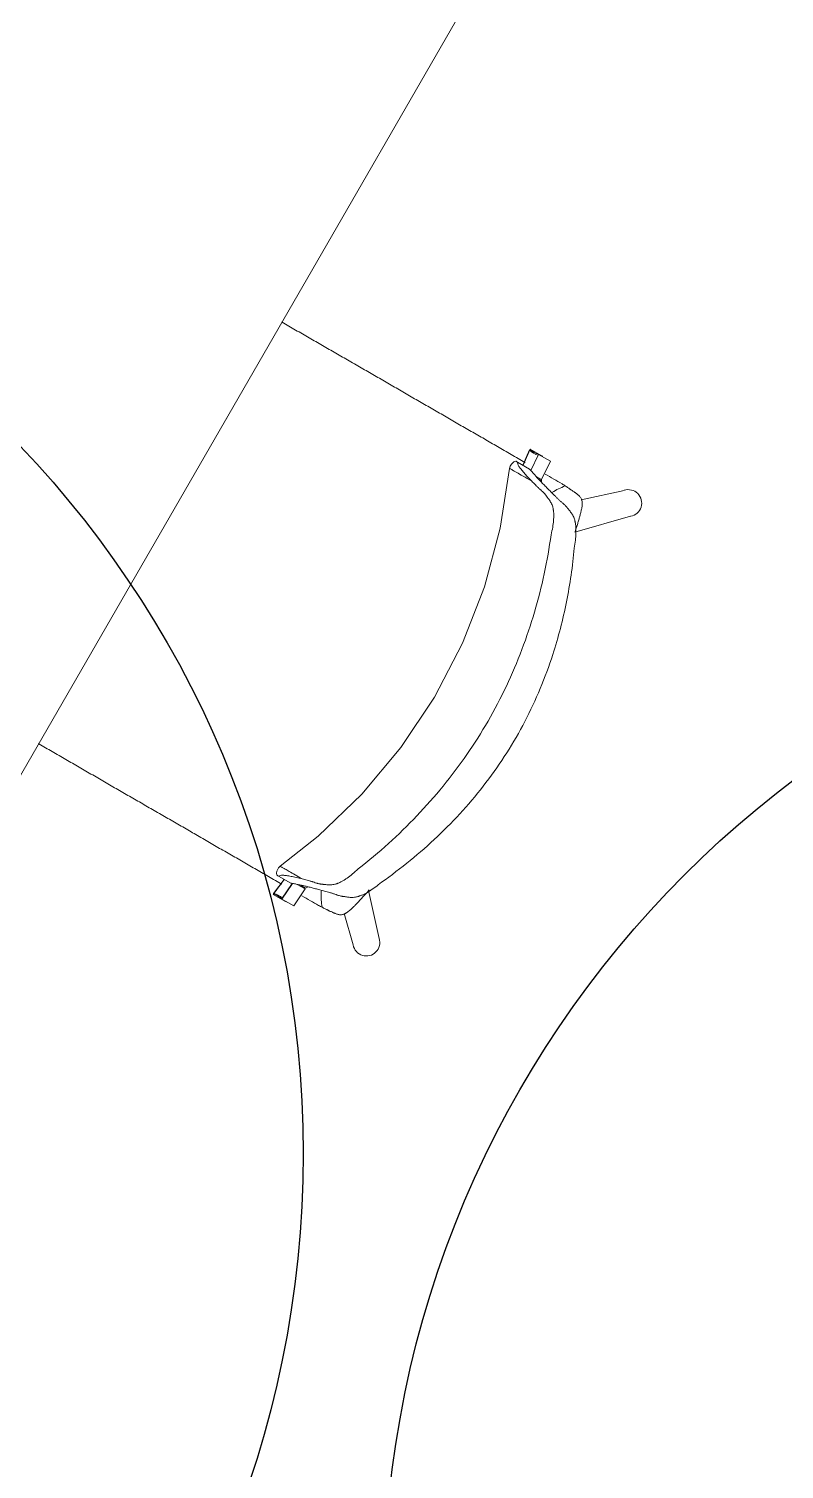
# Model space of a CAD drawing. Header units: millimetres. Extents: x 155920 to 295199, y -4084 to 97293.
# Drawn here: x 168945 to 169682, y 21222 to 22626 of the extents above; entities that cross this region are included whole.
import ezdxf

# ---------------------------------------------------------------- set-up
doc = ezdxf.new("R2010")
doc.units = ezdxf.units.MM
doc.header["$MEASUREMENT"] = 0
doc.layers.add('I-FURN', color=8, linetype='CONTINUOUS', lineweight=9)
doc.layers.add('Social Distancing', color=7, linetype='CONTINUOUS')

msp = doc.modelspace()

# ---------------------------------------------------------------- linework, layer by layer
at = {"layer": 'I-FURN'}
for p, q in [((168785.6, 21636.7), (169360.6, 22632.6)), ((169433.3, 22215.6), (169426.8, 22200.6)), ((169433.7, 22216.5), (169426.9, 22200.6)), ((169445.3, 22209.8), (169433.7, 22216.5)), ((169414.4, 22199.7), (169413.8, 22197.6)), ((169415.5, 22201.7), (169414.4, 22199.7)), ((169416.5, 22202.8), (169415.5, 22201.7)), ((169418, 22203.9), (169416.5, 22202.8)), ((169419.7, 22204.7), (169418, 22203.9)), ((169421.5, 22203.7), (169433.3, 22196.9)), ((169434.3, 22195.7), (169442, 22211.3)), ((169442, 22211.3), (169453.5, 22204.7)), ((169453.5, 22204.7), (169444.7, 22186.8)), ((169413.8, 22197.6), (169404.7, 22139.2)), ((169444.7, 22186.8), (169439.6, 22189.7)), ((169444.3, 22185.9), (169441.7, 22187.4)), ((169525.4, 22176.2), (169483.6, 22166.9)), ((169477.3, 22135.4), (169531.8, 22150.9)), ((169404.7, 22139.2), (169389.2, 22082.2)), ((169389.2, 22082.2), (169367.8, 22027.1)), ((169367.8, 22027.1), (169340.4, 21974.7)), ((169340.4, 21974.7), (169307.6, 21925.5)), ((169307.6, 21925.5), (169269.7, 21880.1)), ((169269.7, 21880.1), (169227, 21839.1)), ((169227, 21839.1), (169189.9, 21809.8)), ((169187.3, 21806.4), (169188.4, 21808.3)), ((169188.4, 21808.3), (169189.9, 21809.8)), ((169194, 21796.9), (169183.1, 21782.3)), ((169193.9, 21797), (169183.5, 21783.2)), ((169186.6, 21803), (169186.8, 21804.9)), ((169186.7, 21801.2), (169186.6, 21803)), ((169186.8, 21804.9), (169187.3, 21806.4)), ((169188.5, 21800.1), (169200.3, 21793.3)), ((169191.7, 21777.8), (169201.9, 21793)), ((169192.1, 21778.6), (169201.8, 21793)), ((169183.1, 21782.3), (169194.6, 21775.7)), ((169214.3, 21787.6), (169203.2, 21771.1)), ((169206.7, 21792.1), (169214.3, 21787.6)), ((169209.7, 21791.4), (169214.8, 21788.5)), ((169286.5, 21739.4), (169276.2, 21786)), ((169203.2, 21771.1), (169191.7, 21777.8)), ((169252.5, 21763.6), (169261.2, 21733))]:
    msp.add_line(p, q, dxfattribs=at)
for centre, start, end in [((169529.5, 22163.8), 280.4176, 108.0338), ((169274.1, 21735.4), 190.3941, 18.0104)]:
    msp.add_arc(centre, 13.1, start, end, dxfattribs=at)
for centre, start_param, end_param in [((169446.2, 22227.2), 5.960696, 6.540192), ((169446.6, 22228.1), 5.960696, 6.540192), ((169458.2, 22221.4), 5.960696, 6.018107), ((169179.5, 21765.4), 2.884586, 3.464082), ((169180, 21766.2), 2.884586, 3.464082), ((169191.1, 21758.7), 3.380441, 3.464082)]:
    msp.add_ellipse(centre, major_axis=(-8.7, -15.1), ratio=0.978487, start_param=start_param, end_param=end_param, dxfattribs=at)
for points, knots in [([(169191.5, 22340.4), (169191.7, 22340.3), (169194, 22338.9), (169198.5, 22336.3), (169205.1, 22332.5), (169211.7, 22328.7), (169220.5, 22323.7), (169231.3, 22317.4), (169242.1, 22311.2), (169250.8, 22306.2), (169257.4, 22302.4), (169264, 22298.6), (169272.7, 22293.5), (169283.5, 22287.3), (169296.5, 22279.8), (169309.6, 22272.2), (169322.7, 22264.6), (169335.6, 22257.2), (169346.4, 22251), (169355.1, 22245.9), (169361.7, 22242.1), (169368.3, 22238.3), (169376.9, 22233.4), (169387.5, 22227.3), (169398.2, 22221.1), (169406.9, 22216), (169413.6, 22212.2), (169420.4, 22208.3), (169425.4, 22205.3), (169428.3, 22203.7), (169428.9, 22203.4)], [-0.7515277, -0.7515277, -0.7515277, -0.7515277, -0.75, -0.7321429, -0.7142857, -0.6964286, -0.6785714, -0.6428571, -0.6071429, -0.5892857, -0.5714286, -0.5535714, -0.5357143, -0.5, -0.4642857, -0.4285714, -0.3928571, -0.3571429, -0.3214286, -0.3035714, -0.2857143, -0.2678571, -0.25, -0.2142857, -0.1785714, -0.1607143, -0.1428571, -0.125, -0.1071429, -0.1022726, -0.1022726, -0.1022726, -0.1022726]), ([(169413.8, 22197.6), (169413.8, 22197.6), (169413.9, 22197.6), (169414.4, 22197.3), (169415.2, 22196.8), (169416.9, 22195.8), (169420.3, 22193.9), (169426.5, 22190.3), (169432.2, 22187), (169435.4, 22185.1)], [0.3374293, 0.3374293, 0.3374293, 0.3374293, 0.3888889, 0.4444444, 0.5138889, 0.5833333, 0.7222222, 0.8611111, 1, 1, 1, 1]), ([(169438.3, 22191.2), (169439.6, 22189.7), (169441.9, 22187.1), (169445.5, 22183.4), (169448.5, 22180.4), (169451.6, 22177.2), (169454.8, 22174), (169457.8, 22171), (169460.3, 22168.6), (169461.8, 22167), (169463.1, 22165.8), (169464.4, 22164.7), (169465.8, 22163.6), (169467.1, 22162.4), (169468.1, 22161.5), (169468.9, 22160.6), (169469.5, 22159.9), (169469.8, 22159.5), (169470.1, 22159.1), (169470.3, 22158.8), (169470.7, 22158.4), (169471.3, 22157.6), (169472.2, 22156.5), (169473.3, 22155.1), (169474.3, 22153.6), (169475.4, 22151.9), (169476.3, 22150.1), (169477, 22148.4), (169477.3, 22147.1), (169477.5, 22146.3), (169477.6, 22145.7), (169477.8, 22145), (169477.9, 22144.2), (169478.1, 22142.7), (169478.4, 22140.4), (169478.5, 22137.4), (169478.5, 22133.3), (169478.1, 22127.6), (169477.3, 22122.6), (169476.8, 22120)], [0, 0, 0, 0, 0.142857, 0.214286, 0.285714, 0.357143, 0.428571, 0.5, 0.535714, 0.571429, 0.589286, 0.607143, 0.642857, 0.660714, 0.678571, 0.696429, 0.705357, 0.709821, 0.714286, 0.71875, 0.723214, 0.732143, 0.75, 0.767857, 0.785714, 0.803571, 0.821429, 0.839286, 0.848214, 0.852679, 0.857143, 0.861607, 0.866071, 0.875, 0.892857, 0.910714, 0.928571, 0.964286, 1, 1, 1, 1]), ([(169445, 22184), (169444.9, 22184.5), (169444.9, 22185.4), (169444.8, 22186.3), (169444.7, 22186.8)], [-0.5281276, -0.5281276, -0.5281276, -0.5281276, -0.3333333, -0.1258677, -0.1258677, -0.1258677, -0.1258677]), ([(169454.2, 22133), (169454.8, 22135.5), (169455.9, 22140.3), (169456.6, 22145.7), (169456.8, 22149.7), (169456.8, 22152.6), (169456.7, 22154.8), (169456.5, 22156.3), (169456.4, 22157.1), (169456.3, 22157.7), (169456.2, 22158.3), (169456.1, 22159.1), (169455.8, 22160.4), (169455.2, 22162.1), (169454.3, 22164), (169453.3, 22165.7), (169452.2, 22167.3), (169451.2, 22168.7), (169450.3, 22169.8), (169449.8, 22170.6), (169449.4, 22171), (169449.2, 22171.4), (169449, 22171.7), (169448.7, 22172.1), (169448.2, 22172.7), (169447.5, 22173.5), (169446.6, 22174.4), (169445.5, 22175.4), (169444.4, 22176.3), (169443.2, 22177.3), (169442.3, 22178.1), (169441.5, 22179), (169440.3, 22180.2), (169438.3, 22182.2), (169436.5, 22184), (169435.4, 22185.1)], [0, 0, 0, 0, 0.0625, 0.125, 0.15625, 0.1875, 0.21875, 0.234375, 0.242188, 0.25, 0.257812, 0.265625, 0.28125, 0.3125, 0.34375, 0.375, 0.40625, 0.4375, 0.46875, 0.484375, 0.492188, 0.5, 0.507812, 0.515625, 0.53125, 0.5625, 0.59375, 0.625, 0.6875, 0.71875, 0.75, 0.78125, 0.8125, 0.875, 1, 1, 1, 1]), ([(169468.1, 22180.5), (169465.8, 22179.6), (169461.4, 22177.8), (169457.1, 22175.3), (169454.9, 22173.9), (169454.6, 22173.7)], [0, 0, 0, 0, 0.02777778, 0.05555556, 0.06066679, 0.06066679, 0.06066679, 0.06066679]), ([(169468.1, 22180.5), (169469, 22179.9), (169470.4, 22179), (169472, 22177.9), (169472.9, 22177.3), (169473.6, 22176.8), (169474.3, 22176.4), (169475.1, 22175.8), (169476.1, 22175.1), (169477.1, 22174.4), (169477.9, 22173.9), (169478.3, 22173.6), (169478.6, 22173.3), (169478.9, 22173.1), (169479.3, 22172.8), (169480, 22172.2), (169481, 22171.4), (169482, 22170.5), (169482.8, 22169.5), (169483.5, 22168.3), (169484.1, 22167), (169484.4, 22165.7), (169484.6, 22164.6), (169484.6, 22163.8), (169484.6, 22163), (169484.5, 22161.9), (169484.4, 22160.4), (169484.1, 22158.7), (169483.7, 22156.8), (169483.3, 22155.1), (169482.9, 22153.5), (169482.5, 22151.9), (169482, 22150.2), (169481.5, 22148.4), (169480.8, 22146), (169479.5, 22141.6), (169478.3, 22138), (169477.6, 22135.7)], [0, 0, 0, 0, 0.0625, 0.09375, 0.109375, 0.125, 0.140625, 0.15625, 0.1875, 0.21875, 0.234375, 0.242188, 0.25, 0.257812, 0.265625, 0.28125, 0.3125, 0.34375, 0.375, 0.40625, 0.4375, 0.46875, 0.484375, 0.5, 0.515625, 0.53125, 0.5625, 0.59375, 0.625, 0.65625, 0.6875, 0.71875, 0.75, 0.78125, 0.8125, 0.875, 1, 1, 1, 1]), ([(169266.1, 21807.2), (169276.3, 21815.1), (169296, 21831.6), (169332.9, 21867.5), (169373.8, 21917.5), (169412.5, 21984.6), (169435.4, 22044.9), (169448, 22094.9), (169452.5, 22120.2), (169454.2, 22133)], [-1, -1, -1, -1, -0.9, -0.8, -0.6, -0.4, -0.2, -0.1, 0, 0, 0, 0]), ([(169476.8, 22120), (169475.2, 22102.3), (169470.2, 22067.3), (169455.4, 22010.1), (169430.5, 21950), (169392.3, 21890.1), (169352.6, 21846.3), (169317.1, 21815.1), (169298.3, 21800.9), (169288.7, 21794.1)], [-1, -1, -1, -1, -0.863636, -0.727273, -0.545455, -0.363636, -0.181818, -0.090909, 0, 0, 0, 0]), ([(169191.5, 21792.3), (169191.1, 21792.6), (169186.3, 21795.3), (169176.9, 21800.7), (169163.6, 21808.4), (169150.5, 21816), (169139.7, 21822.2), (169131, 21827.2), (169124.4, 21831.1), (169117.7, 21834.9), (169109, 21840), (169098.2, 21846.2), (169087.4, 21852.4), (169078.7, 21857.4), (169072.2, 21861.2), (169065.6, 21865), (169057, 21870), (169046.3, 21876.1), (169035.6, 21882.3), (169026.9, 21887.3), (169020.3, 21891.1), (169013.7, 21895), (169005, 21900), (168994.1, 21906.3), (168981, 21913.9), (168967.7, 21921.5), (168958.8, 21926.7), (168954.3, 21929.3), (168954.2, 21929.3)], [-0.896036, -0.896036, -0.896036, -0.896036, -0.8928571, -0.8571429, -0.8214286, -0.7857143, -0.75, -0.7321429, -0.7142857, -0.6964286, -0.6785714, -0.6428571, -0.6071429, -0.5892857, -0.5714286, -0.5535714, -0.5357143, -0.5, -0.4642857, -0.4464286, -0.4285714, -0.4107143, -0.3928571, -0.3571429, -0.3214286, -0.2857143, -0.25, -0.2489174, -0.2489174, -0.2489174, -0.2489174]), ([(169211.5, 21797.4), (169208.9, 21798.9), (169204.3, 21801.6), (169198.7, 21804.8), (169194.6, 21807.1), (169192.3, 21808.5), (169191.1, 21809.2), (169190.5, 21809.5), (169190, 21809.8), (169189.9, 21809.8), (169189.9, 21809.8)], [0, 0, 0, 0, 0.1111111, 0.2222222, 0.3333333, 0.4444444, 0.5, 0.5555556, 0.6111111, 0.6625707, 0.6625707, 0.6625707, 0.6625707]), ([(169211.5, 21797.4), (169213.1, 21797), (169215.5, 21796.4), (169218.3, 21795.6), (169219.9, 21795.2), (169221.1, 21794.9), (169222.2, 21794.5), (169223.6, 21794), (169225, 21793.5), (169226.5, 21793), (169227.6, 21792.7), (169228.7, 21792.5), (169229.5, 21792.4), (169230, 21792.3), (169230.4, 21792.3), (169230.8, 21792.3), (169231.3, 21792.2), (169232.2, 21792.1), (169233.6, 21791.9), (169235.4, 21791.8), (169237.3, 21791.6), (169239.2, 21791.6), (169241.3, 21791.8), (169243.1, 21792.1), (169244.4, 21792.5), (169245.2, 21792.7), (169245.7, 21792.9), (169246.3, 21793.2), (169247.1, 21793.5), (169248.4, 21794.1), (169250.4, 21795.1), (169252.9, 21796.5), (169256.2, 21798.8), (169260.6, 21802.1), (169264.2, 21805.4), (169266.1, 21807.2)], [0, 0, 0, 0, 0.125, 0.1875, 0.21875, 0.25, 0.28125, 0.3125, 0.375, 0.40625, 0.4375, 0.46875, 0.484375, 0.492188, 0.5, 0.507812, 0.515625, 0.53125, 0.5625, 0.59375, 0.625, 0.65625, 0.6875, 0.71875, 0.734375, 0.742188, 0.75, 0.757812, 0.765625, 0.78125, 0.8125, 0.84375, 0.875, 0.9375, 1, 1, 1, 1]), ([(169288.7, 21794.1), (169286.6, 21792.4), (169282.7, 21789.2), (169278, 21786), (169274.4, 21783.9), (169271.8, 21782.6), (169269.7, 21781.6), (169268.2, 21781.1), (169267.4, 21780.8), (169266.8, 21780.5), (169266.3, 21780.3), (169265.5, 21780.1), (169264.2, 21779.8), (169262.3, 21779.5), (169260.3, 21779.4), (169258.3, 21779.4), (169256.5, 21779.6), (169254.7, 21779.9), (169253.3, 21780.1), (169252.3, 21780.2), (169251.8, 21780.3), (169251.4, 21780.4), (169251, 21780.4), (169250.5, 21780.5), (169249.6, 21780.6), (169248.4, 21780.9), (169247, 21781.3), (169245.3, 21781.8), (169243.7, 21782.5), (169242.1, 21783), (169240.9, 21783.4), (169239.6, 21783.8), (169237.9, 21784.2), (169235, 21785), (169230.9, 21786.1), (169226.4, 21787.3), (169222.2, 21788.5), (169218.1, 21789.5), (169214.3, 21790.5), (169210.8, 21791.3), (169208.7, 21791.7), (169207.7, 21791.9)], [0, 0, 0, 0, 0.035714, 0.071429, 0.089286, 0.107143, 0.125, 0.133929, 0.138393, 0.142857, 0.147321, 0.151786, 0.160714, 0.178571, 0.196429, 0.214286, 0.232143, 0.25, 0.267857, 0.276786, 0.28125, 0.285714, 0.290179, 0.294643, 0.303571, 0.321429, 0.339286, 0.357143, 0.392857, 0.410714, 0.428571, 0.446429, 0.464286, 0.5, 0.571429, 0.642857, 0.714286, 0.785714, 0.857143, 0.928571, 1, 1, 1, 1]), ([(169214.7, 21788.5), (169215.1, 21788.7), (169216, 21789), (169216.9, 21789.4), (169217.3, 21789.7)], [-0.8810546, -0.8810546, -0.8810546, -0.8810546, -0.6666667, -0.4718724, -0.4718724, -0.4718724, -0.4718724]), ([(169230.2, 21786.4), (169230.1, 21785.5), (169229.9, 21782.4), (169230, 21776.9), (169230.5, 21772.2), (169231, 21769.8)], [0.93303317, 0.93303317, 0.93303317, 0.93303317, 0.94444444, 0.97222222, 1, 1, 1, 1]), ([(169274.5, 21783.9), (169272.9, 21782.2), (169270.3, 21779.3), (169267.2, 21776), (169265.5, 21774.2), (169264.1, 21772.8), (169262.9, 21771.6), (169261.8, 21770.4), (169260.6, 21769.3), (169259.3, 21768), (169257.8, 21766.8), (169256.5, 21765.7), (169255.3, 21764.8), (169254.4, 21764.2), (169253.7, 21763.8), (169253, 21763.5), (169252, 21763), (169250.7, 21762.6), (169249.2, 21762.4), (169247.8, 21762.5), (169246.6, 21762.8), (169245.2, 21763.1), (169244.1, 21763.6), (169243.3, 21763.9), (169242.8, 21764.1), (169242.4, 21764.2), (169242, 21764.4), (169241.6, 21764.6), (169240.8, 21765), (169239.6, 21765.5), (169238.5, 21766), (169237.6, 21766.4), (169236.9, 21766.8), (169236.2, 21767.2), (169235.2, 21767.6), (169233.4, 21768.5), (169231.9, 21769.3), (169231, 21769.8)], [0, 0, 0, 0, 0.125, 0.1875, 0.21875, 0.25, 0.28125, 0.3125, 0.34375, 0.375, 0.40625, 0.4375, 0.46875, 0.484375, 0.5, 0.515625, 0.53125, 0.5625, 0.59375, 0.625, 0.65625, 0.6875, 0.71875, 0.734375, 0.742188, 0.75, 0.757812, 0.765625, 0.78125, 0.8125, 0.84375, 0.859375, 0.875, 0.890625, 0.90625, 0.9375, 1, 1, 1, 1])]:
    msp.add_open_spline(points, degree=3, knots=knots, dxfattribs=at)
for points in [[(169421.5, 22203.7), (169421, 22204), (169420.3, 22204.4), (169419.7, 22204.7), (169419.7, 22204.8), (169420.1, 22204.5), (169420.4, 22204.3)], [(169435.4, 22185.1), (169433.9, 22186.6), (169431.2, 22189.5), (169427.7, 22193.4), (169424.8, 22196.8), (169422.7, 22199.7), (169421.6, 22202.1), (169421.5, 22203.2), (169421.5, 22203.7)], [(169433.3, 22196.9), (169434.1, 22196), (169435.6, 22194.2), (169437.4, 22192.2), (169438.3, 22191.2)], [(169448.4, 22192.1), (169454.1, 22188.8), (169459.6, 22185.6), (169464.9, 22182.6)], [(169464.9, 22182.6), (169465.4, 22182.2), (169466.5, 22181.5), (169467.6, 22180.8), (169468.1, 22180.5)], [(169187.4, 21800.8), (169187.1, 21801), (169186.7, 21801.2), (169186.8, 21801.2), (169187.3, 21800.8), (169188, 21800.4), (169188.5, 21800.1)], [(169188.5, 21800.1), (169188.9, 21800.4), (169190, 21800.8), (169192.6, 21801.1), (169196.1, 21800.7), (169200.5, 21799.9), (169205.6, 21798.9), (169209.5, 21797.9), (169211.5, 21797.4)], [(169207.7, 21791.9), (169206.4, 21792.2), (169203.8, 21792.7), (169201.5, 21793.1), (169200.3, 21793.3)], [(169227.5, 21771.5), (169222.3, 21774.6), (169216.8, 21777.7), (169211.2, 21781)], [(169274.5, 21783.9), (169275.3, 21784.9), (169276.1, 21785.8), (169276.9, 21786.8)], [(169276.9, 21786.7), (169276.1, 21785.8), (169275.3, 21784.9), (169274.5, 21783.9)], [(169231, 21769.8), (169230.4, 21770), (169229.3, 21770.6), (169228.1, 21771.2), (169227.5, 21771.5)]]:
    msp.add_open_spline(points, degree=3, dxfattribs=at)
at = {"layer": 'Social Distancing'}
for centre in [(168212.4, 21529.7), (168212.4, 21529.7), (170291.3, 21094.2), (170291.3, 21094.2)]:
    msp.add_circle(centre, 1000, dxfattribs=at)

doc.saveas('drawing.dxf')
